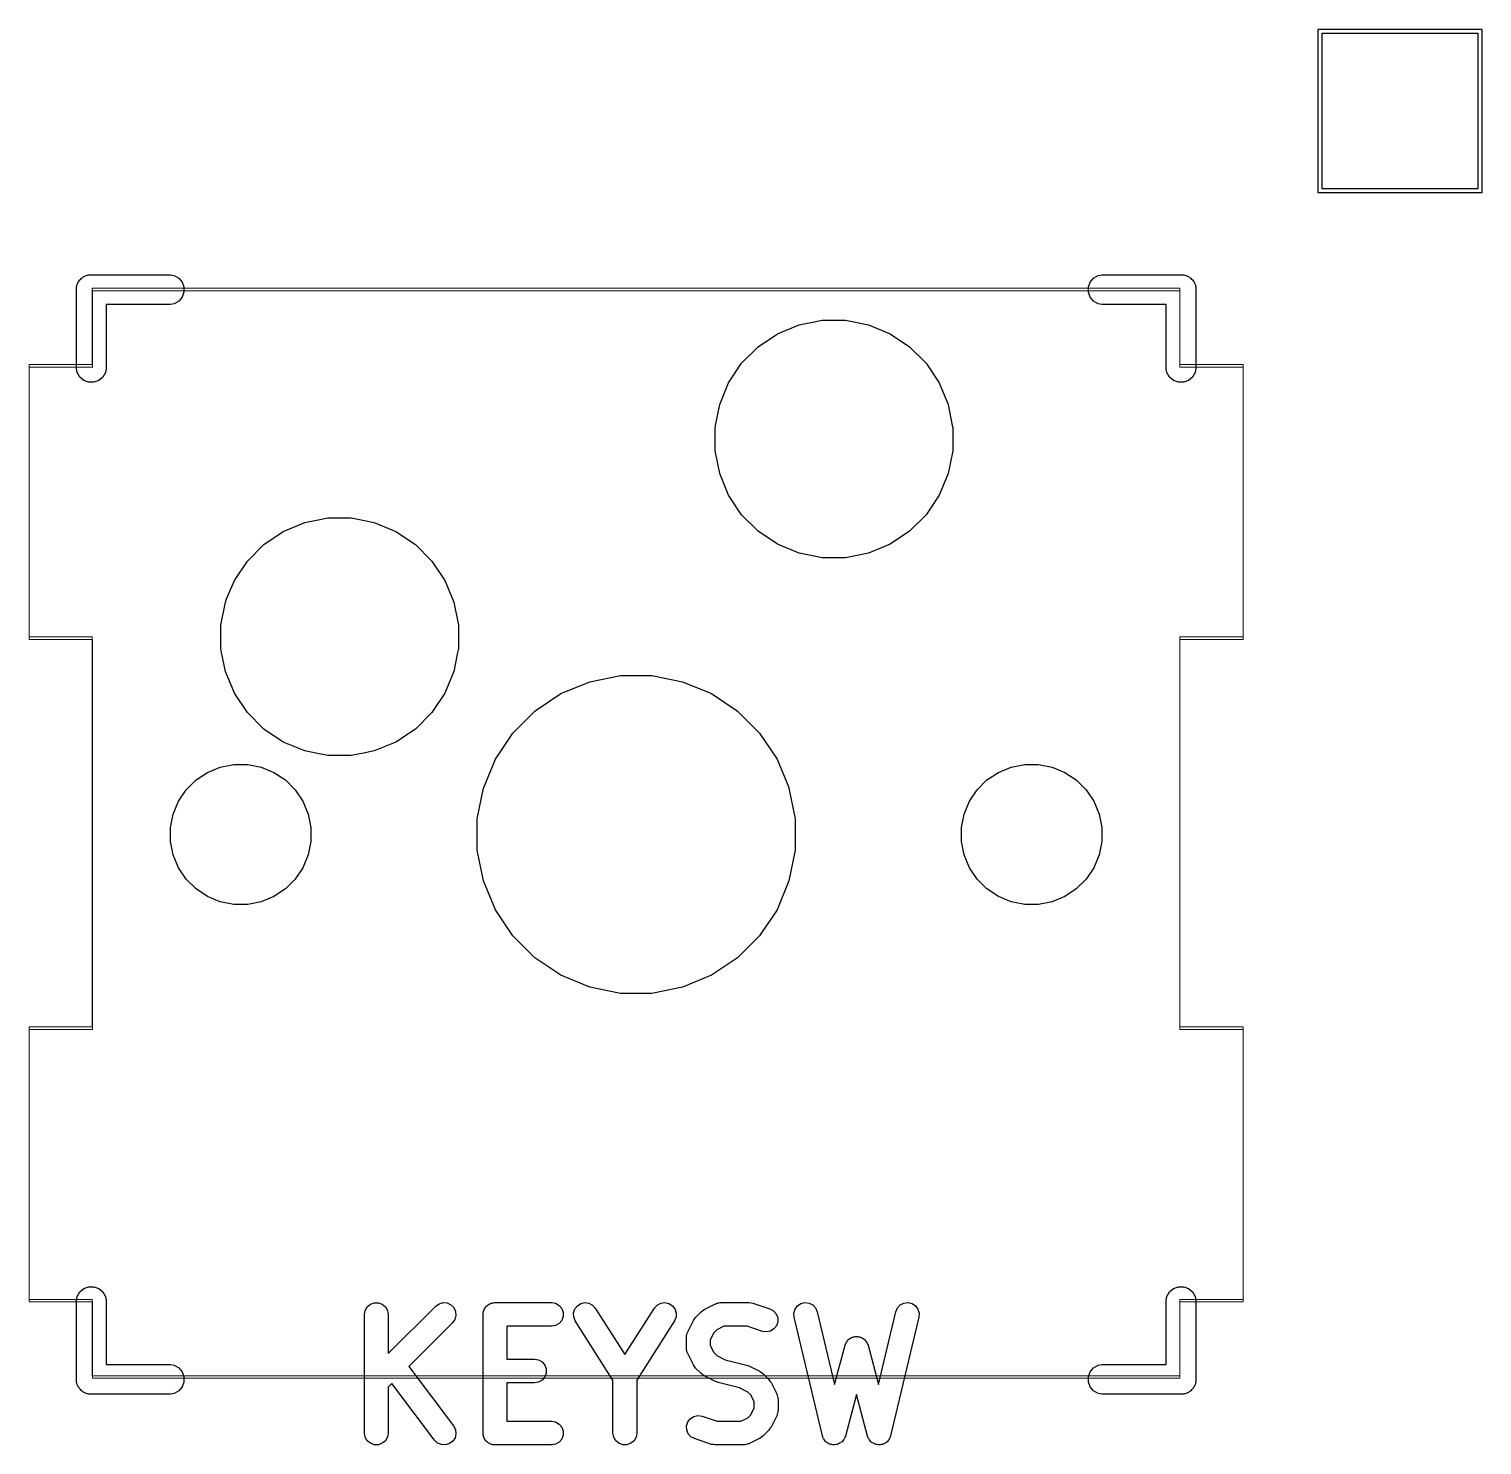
# Model space of a CAD drawing. Header units: millimetres. Extents: x 13 to 222, y -3 to 195.
# Drawn here: x 111.53 to 130.19, y 54.34 to 72.53 of the extents above; entities that cross this region are included whole.
import ezdxf

# ---------------------------------------------------------------- set-up
doc = ezdxf.new("R2010")
doc.units = ezdxf.units.MM
doc.header["$MEASUREMENT"] = 0
doc.layers.add('Ergodox plate', color=7, linetype='Continuous', lineweight=0, true_color=0xf6921e)
doc.layers.add('Orig switch cut', color=7, linetype='Continuous', lineweight=0, true_color=0xde3535)
doc.layers.add('Mask', color=134, linetype='Continuous')
doc.layers.add('Silk', color=142, linetype='Continuous')

msp = doc.modelspace()

# ---------------------------------------------------------------- linework, layer by layer
at = {"layer": 'Ergodox plate'}
msp.add_lwpolyline([(126.313, 69.199), (126.313, 68.219), (127.126, 68.219), (127.126, 64.719), (126.313, 64.719), (126.313, 59.71), (127.126, 59.71), (127.126, 56.21), (126.313, 56.21), (126.313, 55.229), (112.343, 55.229), (112.343, 56.21), (111.531, 56.21), (111.531, 59.71), (112.343, 59.71), (112.343, 64.719), (111.531, 64.719), (111.531, 68.219), (112.343, 68.219), (112.343, 69.199)], close=True, dxfattribs=at)
at = {"layer": 'Mask', "linetype": 'Continuous'}
for p, q in [((128.093, 70.426), (128.093, 72.528)), ((128.093, 72.528), (130.195, 72.528)), ((130.195, 72.528), (130.195, 70.426)), ((130.195, 70.426), (128.093, 70.426)), ((121.147, 68.614), (121.425, 68.729)), ((121.425, 68.729), (121.572, 68.759)), ((121.572, 68.759), (121.72, 68.788)), ((121.72, 68.788), (122.02, 68.788)), ((122.02, 68.788), (122.168, 68.759)), ((122.168, 68.759), (122.315, 68.729)), ((122.315, 68.729), (122.593, 68.614)), ((120.897, 68.447), (121.147, 68.614)), ((122.593, 68.614), (122.843, 68.447)), ((120.685, 68.235), (120.897, 68.447)), ((122.843, 68.447), (123.055, 68.235)), ((120.518, 67.985), (120.685, 68.235)), ((123.055, 68.235), (123.222, 67.985)), ((120.403, 67.707), (120.518, 67.985)), ((123.222, 67.985), (123.337, 67.707)), ((120.349, 67.437), (120.403, 67.707)), ((120.403, 67.707), (120.403, 67.707)), ((123.337, 67.707), (123.337, 67.707)), ((123.337, 67.707), (123.391, 67.437)), ((120.344, 67.412), (120.349, 67.437)), ((120.344, 67.112), (120.344, 67.412)), ((123.391, 67.437), (123.396, 67.412)), ((123.396, 67.412), (123.396, 67.112)), ((120.403, 66.817), (120.344, 67.112)), ((123.396, 67.112), (123.337, 66.817)), ((120.518, 66.539), (120.403, 66.817)), ((123.337, 66.817), (123.222, 66.539)), ((120.685, 66.289), (120.518, 66.539)), ((123.222, 66.539), (123.055, 66.289)), ((120.897, 66.077), (120.685, 66.289)), ((123.055, 66.289), (122.843, 66.077)), ((114.547, 65.907), (114.797, 66.074)), ((114.797, 66.074), (115.075, 66.189)), ((115.075, 66.189), (115.222, 66.219)), ((115.222, 66.219), (115.37, 66.248)), ((115.37, 66.248), (115.67, 66.248)), ((115.67, 66.248), (115.818, 66.219)), ((115.818, 66.219), (115.965, 66.189)), ((115.965, 66.189), (116.243, 66.074)), ((116.243, 66.074), (116.493, 65.907)), ((121.147, 65.91), (120.897, 66.077)), ((122.843, 66.077), (122.593, 65.91)), ((114.335, 65.695), (114.547, 65.907)), ((116.493, 65.907), (116.705, 65.695)), ((121.425, 65.795), (121.147, 65.91)), ((122.593, 65.91), (122.315, 65.795)), ((121.572, 65.765), (121.425, 65.795)), ((121.72, 65.736), (121.572, 65.765)), ((122.02, 65.736), (121.72, 65.736)), ((122.168, 65.765), (122.02, 65.736)), ((122.315, 65.795), (122.168, 65.765)), ((114.168, 65.445), (114.335, 65.695)), ((116.705, 65.695), (116.872, 65.445)), ((114.069, 65.207), (114.168, 65.445)), ((116.872, 65.445), (116.971, 65.207)), ((113.994, 64.872), (114.053, 65.167)), ((114.053, 65.167), (114.069, 65.207)), ((116.971, 65.207), (116.987, 65.167)), ((116.987, 65.167), (117.046, 64.872)), ((113.994, 64.572), (113.994, 64.872)), ((117.046, 64.872), (117.046, 64.572)), ((114.004, 64.52), (113.994, 64.572)), ((114.053, 64.277), (114.004, 64.52)), ((117.036, 64.52), (116.987, 64.277)), ((117.046, 64.572), (117.036, 64.52)), ((114.168, 63.999), (114.053, 64.277)), ((116.987, 64.277), (116.872, 63.999)), ((118.735, 64.145), (119.129, 64.223)), ((119.129, 64.223), (119.531, 64.223)), ((119.531, 64.223), (119.925, 64.145)), ((118.363, 63.991), (118.735, 64.145)), ((118.735, 64.145), (118.735, 64.145)), ((118.735, 64.145), (118.735, 64.145)), ((119.925, 64.145), (119.925, 64.145)), ((119.925, 64.145), (119.925, 64.145)), ((119.925, 64.145), (120.297, 63.991)), ((114.335, 63.749), (114.168, 63.999)), ((116.872, 63.999), (116.705, 63.749)), ((118.047, 63.78), (118.363, 63.991)), ((120.297, 63.991), (120.613, 63.78)), ((114.547, 63.537), (114.335, 63.749)), ((116.705, 63.749), (116.493, 63.537)), ((117.745, 63.483), (118.029, 63.767)), ((118.029, 63.767), (118.047, 63.78)), ((120.613, 63.78), (120.631, 63.767)), ((120.631, 63.767), (120.915, 63.483)), ((114.797, 63.37), (114.547, 63.537)), ((116.493, 63.537), (116.243, 63.37)), ((117.521, 63.149), (117.745, 63.483)), ((117.745, 63.483), (117.745, 63.483)), ((120.915, 63.483), (120.915, 63.483)), ((120.915, 63.483), (121.139, 63.149)), ((115.075, 63.255), (114.797, 63.37)), ((116.243, 63.37), (115.965, 63.255)), ((115.215, 63.227), (115.075, 63.255)), ((115.37, 63.196), (115.215, 63.227)), ((115.67, 63.196), (115.37, 63.196)), ((115.825, 63.227), (115.67, 63.196)), ((115.965, 63.255), (115.825, 63.227)), ((117.371, 62.786), (117.521, 63.149)), ((121.139, 63.149), (121.289, 62.786)), ((113.676, 62.882), (113.823, 62.98)), ((113.823, 62.98), (113.987, 63.048)), ((113.987, 63.048), (114.161, 63.083)), ((114.161, 63.083), (114.339, 63.083)), ((114.339, 63.083), (114.513, 63.048)), ((114.513, 63.048), (114.677, 62.98)), ((114.677, 62.98), (114.824, 62.882)), ((123.836, 62.882), (123.983, 62.98)), ((123.983, 62.98), (124.147, 63.048)), ((124.147, 63.048), (124.321, 63.083)), ((124.321, 63.083), (124.499, 63.083)), ((124.499, 63.083), (124.673, 63.048)), ((124.673, 63.048), (124.837, 62.98)), ((124.837, 62.98), (124.984, 62.882)), ((113.452, 62.609), (113.55, 62.756)), ((113.55, 62.756), (113.676, 62.882)), ((114.824, 62.882), (114.95, 62.756)), ((114.95, 62.756), (115.048, 62.609)), ((117.289, 62.383), (117.367, 62.777)), ((117.367, 62.777), (117.371, 62.786)), ((121.289, 62.786), (121.293, 62.777)), ((121.293, 62.777), (121.371, 62.383)), ((123.612, 62.609), (123.71, 62.756)), ((123.71, 62.756), (123.836, 62.882)), ((124.984, 62.882), (125.11, 62.756)), ((125.11, 62.756), (125.208, 62.609)), ((113.384, 62.445), (113.452, 62.609)), ((115.048, 62.609), (115.116, 62.445)), ((123.544, 62.445), (123.612, 62.609)), ((125.208, 62.609), (125.276, 62.445)), ((113.349, 62.271), (113.384, 62.445)), ((115.116, 62.445), (115.151, 62.271)), ((117.289, 61.981), (117.289, 62.383)), ((121.371, 62.383), (121.371, 61.981)), ((123.509, 62.271), (123.544, 62.445)), ((125.276, 62.445), (125.311, 62.271)), ((113.349, 62.093), (113.349, 62.271)), ((115.151, 62.271), (115.151, 62.093)), ((123.509, 62.093), (123.509, 62.271)), ((125.311, 62.271), (125.311, 62.093)), ((113.384, 61.919), (113.349, 62.093)), ((115.151, 62.093), (115.116, 61.919)), ((117.367, 61.588), (117.289, 61.981)), ((121.371, 61.981), (121.293, 61.588)), ((123.544, 61.919), (123.509, 62.093)), ((125.311, 62.093), (125.276, 61.919)), ((113.452, 61.755), (113.384, 61.919)), ((115.116, 61.919), (115.048, 61.755)), ((123.612, 61.755), (123.544, 61.919)), ((125.276, 61.919), (125.208, 61.755)), ((113.55, 61.608), (113.452, 61.755)), ((113.676, 61.482), (113.55, 61.608)), ((114.95, 61.608), (114.824, 61.482)), ((115.048, 61.755), (114.95, 61.608)), ((123.71, 61.608), (123.612, 61.755)), ((123.836, 61.482), (123.71, 61.608)), ((125.11, 61.608), (124.984, 61.482)), ((125.208, 61.755), (125.11, 61.608)), ((113.823, 61.384), (113.676, 61.482)), ((114.824, 61.482), (114.677, 61.384)), ((117.367, 61.587), (117.367, 61.588)), ((117.521, 61.215), (117.367, 61.587)), ((121.293, 61.587), (121.139, 61.215)), ((121.293, 61.588), (121.293, 61.587)), ((123.983, 61.384), (123.836, 61.482)), ((124.984, 61.482), (124.837, 61.384)), ((113.987, 61.316), (113.823, 61.384)), ((114.161, 61.281), (113.987, 61.316)), ((114.339, 61.281), (114.161, 61.281)), ((114.513, 61.316), (114.339, 61.281)), ((114.677, 61.384), (114.513, 61.316)), ((124.147, 61.316), (123.983, 61.384)), ((124.321, 61.281), (124.147, 61.316)), ((124.499, 61.281), (124.321, 61.281)), ((124.673, 61.316), (124.499, 61.281)), ((124.837, 61.384), (124.673, 61.316)), ((117.719, 60.919), (117.521, 61.215)), ((121.139, 61.215), (120.941, 60.919)), ((117.745, 60.881), (117.719, 60.919)), ((118.029, 60.597), (117.745, 60.881)), ((120.915, 60.881), (120.631, 60.597)), ((120.941, 60.919), (120.915, 60.881)), ((118.363, 60.373), (118.029, 60.597)), ((118.029, 60.597), (118.029, 60.597)), ((120.631, 60.597), (120.297, 60.373)), ((120.631, 60.597), (120.631, 60.597)), ((118.735, 60.219), (118.363, 60.373)), ((120.297, 60.373), (119.925, 60.219)), ((119.129, 60.141), (118.735, 60.219)), ((118.735, 60.219), (118.735, 60.219)), ((118.735, 60.219), (118.735, 60.219)), ((119.531, 60.141), (119.129, 60.141)), ((119.925, 60.219), (119.531, 60.141)), ((119.925, 60.219), (119.925, 60.219)), ((119.925, 60.219), (119.925, 60.219))]:
    msp.add_line(p, q, dxfattribs=at)
at = {"layer": 'Orig switch cut'}
msp.add_lwpolyline([(126.315, 69.167), (126.315, 68.187), (127.128, 68.187), (127.128, 64.687), (126.315, 64.687), (126.315, 59.678), (127.128, 59.678), (127.128, 56.178), (126.315, 56.178), (126.315, 55.197), (112.345, 55.197), (112.345, 56.178), (111.532, 56.178), (111.532, 59.678), (112.345, 59.678), (112.345, 64.687), (111.532, 64.687), (111.532, 68.187), (112.345, 68.187), (112.345, 69.167)], close=True, dxfattribs=at)
at = {"layer": 'Silk', "linetype": 'Continuous'}
for p, q in [((128.144, 70.477), (128.144, 72.477)), ((128.144, 72.477), (130.144, 72.477)), ((130.144, 72.477), (130.144, 70.477)), ((130.144, 70.477), (128.144, 70.477)), ((112.145, 69.231), (112.148, 69.248)), ((112.148, 69.248), (112.157, 69.263)), ((112.157, 69.263), (112.162, 69.279)), ((112.162, 69.279), (112.173, 69.292)), ((112.173, 69.292), (112.182, 69.306)), ((112.182, 69.306), (112.195, 69.317)), ((112.195, 69.317), (112.206, 69.33)), ((112.206, 69.33), (112.22, 69.339)), ((112.22, 69.339), (112.233, 69.35)), ((112.233, 69.35), (112.249, 69.355)), ((112.249, 69.355), (112.264, 69.364)), ((112.264, 69.364), (112.281, 69.367)), ((112.281, 69.367), (112.296, 69.372)), ((112.296, 69.372), (112.313, 69.372)), ((112.313, 69.372), (112.313, 69.373)), ((112.313, 69.373), (113.347, 69.373)), ((113.347, 69.373), (113.396, 69.364)), ((113.396, 69.364), (113.454, 69.33)), ((113.454, 69.33), (113.498, 69.279)), ((113.498, 69.279), (113.52, 69.216)), ((125.14, 69.216), (125.162, 69.279)), ((125.162, 69.279), (125.206, 69.33)), ((125.206, 69.33), (125.264, 69.364)), ((125.264, 69.364), (125.313, 69.373)), ((125.313, 69.373), (126.347, 69.373)), ((126.347, 69.373), (126.347, 69.372)), ((126.347, 69.372), (126.364, 69.372)), ((126.364, 69.372), (126.379, 69.367)), ((126.379, 69.367), (126.396, 69.364)), ((126.396, 69.364), (126.411, 69.355)), ((126.411, 69.355), (126.427, 69.35)), ((126.427, 69.35), (126.44, 69.339)), ((126.44, 69.339), (126.454, 69.33)), ((126.454, 69.33), (126.465, 69.317)), ((126.465, 69.317), (126.478, 69.306)), ((126.478, 69.306), (126.487, 69.292)), ((126.487, 69.292), (126.498, 69.279)), ((126.498, 69.279), (126.503, 69.263)), ((126.503, 69.263), (126.512, 69.248)), ((126.512, 69.248), (126.515, 69.231)), ((112.14, 69.216), (112.145, 69.231)), ((112.14, 69.199), (112.14, 69.216)), ((112.14, 68.165), (112.14, 69.199)), ((112.14, 69.199), (112.14, 69.199)), ((113.498, 69.085), (113.454, 69.034)), ((113.52, 69.148), (113.498, 69.085)), ((113.52, 69.216), (113.52, 69.148)), ((125.14, 69.148), (125.14, 69.216)), ((125.162, 69.085), (125.14, 69.148)), ((125.206, 69.034), (125.162, 69.085)), ((126.515, 69.231), (126.52, 69.216)), ((126.52, 69.216), (126.52, 69.199)), ((126.52, 69.199), (126.52, 69.199)), ((126.52, 69.199), (126.52, 68.165)), ((113.347, 68.992), (112.52, 68.992)), ((112.52, 68.992), (112.52, 68.165)), ((113.396, 69), (113.347, 68.992)), ((113.454, 69.034), (113.396, 69)), ((125.264, 69), (125.206, 69.034)), ((125.313, 68.992), (125.264, 69)), ((126.14, 68.992), (125.313, 68.992)), ((126.139, 68.165), (126.14, 68.992)), ((112.148, 68.116), (112.14, 68.165)), ((112.52, 68.165), (112.512, 68.116)), ((126.148, 68.116), (126.139, 68.165)), ((126.52, 68.165), (126.512, 68.116)), ((112.182, 68.058), (112.148, 68.116)), ((112.233, 68.014), (112.182, 68.058)), ((112.296, 67.992), (112.233, 68.014)), ((112.364, 67.992), (112.296, 67.992)), ((112.427, 68.014), (112.364, 67.992)), ((112.478, 68.058), (112.427, 68.014)), ((112.512, 68.116), (112.478, 68.058)), ((126.182, 68.058), (126.148, 68.116)), ((126.233, 68.014), (126.182, 68.058)), ((126.296, 67.992), (126.233, 68.014)), ((126.364, 67.992), (126.296, 67.992)), ((126.427, 68.014), (126.364, 67.992)), ((126.478, 68.058), (126.427, 68.014)), ((126.512, 68.116), (126.478, 68.058)), ((112.233, 56.35), (112.296, 56.372)), ((112.296, 56.372), (112.364, 56.372)), ((112.364, 56.372), (112.427, 56.35)), ((126.233, 56.35), (126.296, 56.372)), ((126.296, 56.372), (126.364, 56.372)), ((126.364, 56.372), (126.427, 56.35)), ((112.14, 56.199), (112.148, 56.248)), ((112.14, 55.216), (112.14, 56.199)), ((112.148, 56.248), (112.182, 56.306)), ((112.182, 56.306), (112.233, 56.35)), ((112.427, 56.35), (112.478, 56.306)), ((112.478, 56.306), (112.512, 56.248)), ((112.512, 56.248), (112.52, 56.199)), ((112.52, 56.199), (112.52, 55.373)), ((126.139, 55.373), (126.14, 56.199)), ((126.14, 56.199), (126.148, 56.248)), ((126.148, 56.248), (126.182, 56.306)), ((126.182, 56.306), (126.233, 56.35)), ((126.427, 56.35), (126.478, 56.306)), ((126.478, 56.306), (126.512, 56.248)), ((126.512, 56.248), (126.52, 56.199)), ((126.52, 56.199), (126.52, 55.165)), ((115.839, 56.017), (115.849, 56.069)), ((115.839, 54.493), (115.839, 56.017)), ((115.849, 56.069), (115.875, 56.115)), ((115.875, 56.115), (115.916, 56.149)), ((115.916, 56.149), (115.965, 56.167)), ((115.965, 56.167), (116.018, 56.167)), ((116.018, 56.167), (116.068, 56.149)), ((116.068, 56.149), (116.108, 56.115)), ((116.108, 56.115), (116.135, 56.069)), ((116.135, 56.069), (116.144, 56.017)), ((116.144, 55.514), (116.755, 56.124)), ((116.144, 56.017), (116.144, 55.514)), ((116.755, 56.124), (116.798, 56.155)), ((116.798, 56.155), (116.849, 56.168)), ((116.849, 56.168), (116.902, 56.164)), ((116.902, 56.164), (116.95, 56.141)), ((116.95, 56.141), (116.987, 56.104)), ((116.987, 56.104), (117.01, 56.056)), ((117.014, 56.003), (117.001, 55.952)), ((117.01, 56.056), (117.014, 56.003)), ((117.363, 56.017), (117.366, 56.03)), ((117.363, 54.493), (117.363, 56.017)), ((117.366, 56.043), (117.37, 56.056)), ((117.366, 56.03), (117.366, 56.043)), ((117.37, 56.056), (117.373, 56.069)), ((117.373, 56.069), (117.379, 56.08)), ((117.379, 56.08), (117.384, 56.093)), ((117.384, 56.093), (117.392, 56.103)), ((117.392, 56.103), (117.399, 56.115)), ((117.399, 56.115), (117.409, 56.123)), ((117.409, 56.123), (117.418, 56.133)), ((117.418, 56.133), (117.429, 56.14)), ((117.429, 56.14), (117.44, 56.149)), ((117.44, 56.149), (117.452, 56.153)), ((117.452, 56.153), (117.464, 56.16)), ((117.464, 56.16), (117.477, 56.162)), ((117.477, 56.162), (117.489, 56.167)), ((117.489, 56.167), (117.503, 56.167)), ((117.503, 56.167), (117.516, 56.169)), ((117.516, 56.169), (118.241, 56.169)), ((118.241, 56.169), (118.294, 56.16)), ((118.294, 56.16), (118.339, 56.133)), ((118.339, 56.133), (118.373, 56.093)), ((118.373, 56.093), (118.392, 56.043)), ((118.392, 56.043), (118.392, 55.99)), ((118.526, 56.037), (118.542, 56.087)), ((118.528, 55.984), (118.526, 56.037)), ((118.542, 56.087), (118.574, 56.129)), ((118.574, 56.129), (118.619, 56.157)), ((118.619, 56.157), (118.67, 56.169)), ((118.67, 56.169), (118.723, 56.162)), ((118.723, 56.162), (118.77, 56.137)), ((118.77, 56.137), (118.805, 56.098)), ((118.805, 56.098), (119.185, 55.502)), ((119.185, 55.502), (119.564, 56.098)), ((119.564, 56.098), (119.6, 56.137)), ((119.6, 56.137), (119.647, 56.162)), ((119.647, 56.162), (119.699, 56.169)), ((119.699, 56.169), (119.751, 56.157)), ((119.751, 56.157), (119.796, 56.129)), ((119.796, 56.129), (119.828, 56.087)), ((119.828, 56.087), (119.844, 56.037)), ((119.844, 56.037), (119.842, 55.984)), ((120.093, 55.979), (120.166, 56.052)), ((120.166, 56.052), (120.186, 56.066)), ((120.186, 56.066), (120.205, 56.08)), ((120.205, 56.08), (120.35, 56.153)), ((120.35, 56.153), (120.359, 56.155)), ((120.359, 56.155), (120.366, 56.16)), ((120.366, 56.16), (120.384, 56.163)), ((120.384, 56.163), (120.401, 56.168)), ((120.401, 56.168), (120.41, 56.167)), ((120.41, 56.167), (120.419, 56.169)), ((120.419, 56.169), (120.781, 56.169)), ((120.781, 56.169), (120.805, 56.165)), ((120.805, 56.165), (120.83, 56.161)), ((120.83, 56.161), (121.047, 56.089)), ((121.047, 56.089), (121.094, 56.063)), ((121.094, 56.063), (121.129, 56.024)), ((121.129, 56.024), (121.148, 55.975)), ((121.356, 56.034), (121.371, 56.085)), ((121.359, 55.981), (121.356, 56.034)), ((121.371, 56.085), (121.402, 56.127)), ((121.402, 56.127), (121.447, 56.156)), ((121.447, 56.156), (121.498, 56.169)), ((121.498, 56.169), (121.551, 56.163)), ((121.551, 56.163), (121.598, 56.139)), ((121.598, 56.139), (121.634, 56.1)), ((121.634, 56.1), (121.655, 56.052)), ((121.655, 56.052), (121.878, 55.115)), ((122.442, 55.115), (122.665, 56.052)), ((122.665, 56.052), (122.686, 56.1)), ((122.686, 56.1), (122.723, 56.139)), ((122.723, 56.139), (122.77, 56.163)), ((122.77, 56.163), (122.822, 56.169)), ((122.822, 56.169), (122.874, 56.156)), ((122.874, 56.156), (122.918, 56.127)), ((122.918, 56.127), (122.95, 56.085)), ((122.95, 56.085), (122.965, 56.034)), ((122.965, 56.034), (122.962, 55.981)), ((116.97, 55.909), (116.411, 55.349)), ((117.001, 55.952), (116.97, 55.909)), ((118.241, 55.864), (117.668, 55.864)), ((117.668, 55.864), (117.668, 55.443)), ((118.294, 55.873), (118.241, 55.864)), ((118.339, 55.9), (118.294, 55.873)), ((118.373, 55.94), (118.339, 55.9)), ((118.392, 55.99), (118.373, 55.94)), ((118.548, 55.935), (118.528, 55.984)), ((119.032, 55.174), (118.548, 55.935)), ((119.821, 55.935), (119.337, 55.174)), ((119.842, 55.984), (119.821, 55.935)), ((119.992, 55.794), (120.065, 55.94)), ((120.065, 55.94), (120.079, 55.959)), ((120.079, 55.959), (120.093, 55.979)), ((120.364, 55.819), (120.326, 55.781)), ((120.455, 55.864), (120.364, 55.819)), ((120.757, 55.864), (120.455, 55.864)), ((120.951, 55.799), (120.757, 55.864)), ((121.1, 55.83), (121.055, 55.802)), ((121.133, 55.871), (121.1, 55.83)), ((121.15, 55.922), (121.133, 55.871)), ((121.148, 55.975), (121.15, 55.922)), ((121.722, 54.457), (121.359, 55.981)), ((122.962, 55.981), (122.599, 54.457)), ((119.976, 55.726), (119.977, 55.735)), ((119.976, 55.581), (119.976, 55.726)), ((119.977, 55.744), (119.982, 55.761)), ((119.977, 55.735), (119.977, 55.744)), ((119.982, 55.761), (119.985, 55.778)), ((119.985, 55.778), (119.989, 55.786)), ((119.989, 55.786), (119.992, 55.794)), ((120.326, 55.781), (120.281, 55.69)), ((120.281, 55.69), (120.281, 55.617)), ((121.003, 55.792), (120.951, 55.799)), ((121.055, 55.802), (121.003, 55.792)), ((121.878, 55.115), (122.013, 55.62)), ((122.013, 55.62), (122.019, 55.633)), ((122.019, 55.633), (122.022, 55.646)), ((122.022, 55.646), (122.03, 55.656)), ((122.03, 55.656), (122.035, 55.668)), ((122.035, 55.668), (122.045, 55.678)), ((122.045, 55.678), (122.053, 55.689)), ((122.053, 55.689), (122.063, 55.697)), ((122.063, 55.697), (122.073, 55.706)), ((122.073, 55.706), (122.085, 55.712)), ((122.085, 55.712), (122.096, 55.719)), ((122.096, 55.719), (122.109, 55.723)), ((122.109, 55.723), (122.121, 55.728)), ((122.121, 55.728), (122.134, 55.729)), ((122.134, 55.729), (122.147, 55.733)), ((122.147, 55.733), (122.16, 55.732)), ((122.16, 55.732), (122.173, 55.733)), ((122.173, 55.733), (122.186, 55.729)), ((122.186, 55.729), (122.2, 55.728)), ((122.2, 55.728), (122.212, 55.723)), ((122.212, 55.723), (122.225, 55.719)), ((122.225, 55.719), (122.236, 55.712)), ((122.236, 55.712), (122.248, 55.706)), ((122.248, 55.706), (122.257, 55.697)), ((122.257, 55.697), (122.268, 55.689)), ((122.268, 55.689), (122.276, 55.678)), ((122.276, 55.678), (122.285, 55.668)), ((122.285, 55.668), (122.291, 55.656)), ((122.291, 55.656), (122.298, 55.646)), ((122.298, 55.646), (122.302, 55.633)), ((122.302, 55.633), (122.308, 55.62)), ((122.308, 55.62), (122.442, 55.115)), ((117.668, 55.443), (118.024, 55.443)), ((118.024, 55.443), (118.076, 55.434)), ((118.076, 55.434), (118.122, 55.408)), ((119.977, 55.572), (119.976, 55.581)), ((119.977, 55.564), (119.977, 55.572)), ((119.982, 55.547), (119.977, 55.564)), ((119.985, 55.529), (119.982, 55.547)), ((119.989, 55.521), (119.985, 55.529)), ((119.992, 55.513), (119.989, 55.521)), ((120.065, 55.368), (119.992, 55.513)), ((120.281, 55.617), (120.326, 55.526)), ((120.326, 55.526), (120.364, 55.489)), ((120.364, 55.489), (120.472, 55.435)), ((120.472, 55.435), (120.746, 55.366)), ((112.52, 55.373), (113.347, 55.373)), ((113.347, 55.373), (113.396, 55.364)), ((113.396, 55.364), (113.454, 55.33)), ((113.454, 55.33), (113.498, 55.279)), ((113.498, 55.279), (113.52, 55.216)), ((116.411, 55.349), (116.984, 54.584)), ((118.122, 55.408), (118.156, 55.367)), ((118.156, 55.367), (118.174, 55.317)), ((118.174, 55.264), (118.156, 55.215)), ((118.174, 55.317), (118.174, 55.264)), ((120.079, 55.348), (120.065, 55.368)), ((120.093, 55.328), (120.079, 55.348)), ((120.166, 55.256), (120.093, 55.328)), ((120.186, 55.242), (120.166, 55.256)), ((120.746, 55.366), (120.761, 55.359)), ((120.761, 55.359), (120.777, 55.355)), ((120.777, 55.355), (120.922, 55.282)), ((120.922, 55.282), (120.942, 55.267)), ((120.942, 55.267), (120.962, 55.253)), ((120.962, 55.253), (121.034, 55.181)), ((125.14, 55.216), (125.162, 55.279)), ((125.162, 55.279), (125.206, 55.33)), ((125.206, 55.33), (125.264, 55.364)), ((125.264, 55.364), (125.313, 55.373)), ((125.313, 55.373), (126.139, 55.373)), ((112.14, 55.148), (112.14, 55.216)), ((112.145, 55.133), (112.14, 55.148)), ((112.148, 55.116), (112.145, 55.133)), ((112.157, 55.101), (112.148, 55.116)), ((112.162, 55.085), (112.157, 55.101)), ((112.173, 55.072), (112.162, 55.085)), ((112.182, 55.058), (112.173, 55.072)), ((113.498, 55.085), (113.454, 55.034)), ((113.52, 55.148), (113.498, 55.085)), ((113.52, 55.216), (113.52, 55.148)), ((116.193, 55.131), (116.144, 55.083)), ((116.144, 55.083), (116.144, 54.493)), ((116.741, 54.401), (116.193, 55.131)), ((118.024, 55.138), (117.668, 55.138)), ((117.668, 55.138), (117.668, 54.645)), ((118.076, 55.148), (118.024, 55.138)), ((118.122, 55.174), (118.076, 55.148)), ((118.156, 55.215), (118.122, 55.174)), ((119.032, 54.493), (119.032, 55.174)), ((119.337, 55.174), (119.337, 54.493)), ((120.205, 55.227), (120.186, 55.242)), ((120.35, 55.155), (120.205, 55.227)), ((120.366, 55.15), (120.35, 55.155)), ((120.382, 55.143), (120.366, 55.15)), ((120.656, 55.074), (120.382, 55.143)), ((120.764, 55.02), (120.656, 55.074)), ((121.034, 55.181), (121.048, 55.161)), ((121.048, 55.161), (121.063, 55.141)), ((121.063, 55.141), (121.135, 54.996)), ((125.14, 55.148), (125.14, 55.216)), ((125.162, 55.085), (125.14, 55.148)), ((125.206, 55.034), (125.162, 55.085)), ((126.487, 55.072), (126.478, 55.058)), ((126.498, 55.085), (126.487, 55.072)), ((126.503, 55.101), (126.498, 55.085)), ((126.512, 55.116), (126.503, 55.101)), ((126.515, 55.133), (126.512, 55.116)), ((126.52, 55.148), (126.515, 55.133)), ((126.52, 55.165), (126.52, 55.165)), ((126.52, 55.165), (126.52, 55.148)), ((112.195, 55.047), (112.182, 55.058)), ((112.206, 55.034), (112.195, 55.047)), ((112.22, 55.025), (112.206, 55.034)), ((112.233, 55.014), (112.22, 55.025)), ((112.249, 55.009), (112.233, 55.014)), ((112.264, 55), (112.249, 55.009)), ((112.281, 54.997), (112.264, 55)), ((112.296, 54.992), (112.281, 54.997)), ((112.313, 54.992), (112.296, 54.992)), ((113.347, 54.992), (112.313, 54.992)), ((112.313, 54.992), (112.313, 54.992)), ((113.396, 55), (113.347, 54.992)), ((113.454, 55.034), (113.396, 55)), ((120.801, 54.983), (120.764, 55.02)), ((120.847, 54.892), (120.801, 54.983)), ((120.847, 54.819), (120.847, 54.892)), ((121.135, 54.996), (121.138, 54.988)), ((121.138, 54.988), (121.142, 54.98)), ((121.142, 54.98), (121.145, 54.963)), ((121.145, 54.963), (121.151, 54.945)), ((121.151, 54.945), (121.15, 54.937)), ((121.15, 54.937), (121.152, 54.928)), ((121.152, 54.928), (121.152, 54.783)), ((122.16, 54.99), (122.017, 54.453)), ((122.303, 54.453), (122.16, 54.99)), ((125.264, 55), (125.206, 55.034)), ((125.313, 54.992), (125.264, 55)), ((126.347, 54.992), (125.313, 54.992)), ((126.364, 54.992), (126.347, 54.992)), ((126.347, 54.992), (126.347, 54.992)), ((126.379, 54.997), (126.364, 54.992)), ((126.396, 55), (126.379, 54.997)), ((126.411, 55.009), (126.396, 55)), ((126.427, 55.014), (126.411, 55.009)), ((126.44, 55.025), (126.427, 55.014)), ((126.454, 55.034), (126.44, 55.025)), ((126.465, 55.047), (126.454, 55.034)), ((126.478, 55.058), (126.465, 55.047)), ((120.027, 54.679), (120.072, 54.707)), ((120.072, 54.707), (120.124, 54.717)), ((120.124, 54.717), (120.176, 54.71)), ((120.176, 54.71), (120.371, 54.645)), ((120.673, 54.645), (120.764, 54.69)), ((120.764, 54.69), (120.801, 54.728)), ((120.801, 54.728), (120.847, 54.819)), ((121.135, 54.715), (121.063, 54.57)), ((121.138, 54.723), (121.135, 54.715)), ((121.142, 54.731), (121.138, 54.723)), ((121.145, 54.748), (121.142, 54.731)), ((121.151, 54.765), (121.145, 54.748)), ((121.152, 54.783), (121.15, 54.774)), ((121.15, 54.774), (121.151, 54.765)), ((116.984, 54.584), (117.008, 54.537)), ((117.008, 54.537), (117.015, 54.484)), ((117.668, 54.645), (118.241, 54.645)), ((118.241, 54.645), (118.294, 54.636)), ((118.294, 54.636), (118.339, 54.609)), ((118.339, 54.609), (118.373, 54.569)), ((118.373, 54.569), (118.392, 54.519)), ((118.392, 54.519), (118.392, 54.466)), ((119.978, 54.587), (119.994, 54.638)), ((119.979, 54.535), (119.978, 54.587)), ((119.998, 54.485), (119.979, 54.535)), ((119.994, 54.638), (120.027, 54.679)), ((120.371, 54.645), (120.673, 54.645)), ((121.034, 54.53), (120.962, 54.457)), ((121.048, 54.55), (121.034, 54.53)), ((121.063, 54.57), (121.048, 54.55)), ((115.849, 54.44), (115.839, 54.493)), ((115.875, 54.395), (115.849, 54.44)), ((115.916, 54.361), (115.875, 54.395)), ((115.965, 54.342), (115.916, 54.361)), ((116.018, 54.342), (115.965, 54.342)), ((116.068, 54.361), (116.018, 54.342)), ((116.108, 54.395), (116.068, 54.361)), ((116.135, 54.44), (116.108, 54.395)), ((116.144, 54.493), (116.135, 54.44)), ((116.779, 54.365), (116.741, 54.401)), ((116.828, 54.344), (116.779, 54.365)), ((116.881, 54.341), (116.828, 54.344)), ((116.931, 54.357), (116.881, 54.341)), ((116.974, 54.388), (116.931, 54.357)), ((117.003, 54.433), (116.974, 54.388)), ((117.015, 54.484), (117.003, 54.433)), ((117.366, 54.479), (117.363, 54.493)), ((117.366, 54.466), (117.366, 54.479)), ((117.37, 54.454), (117.366, 54.466)), ((117.373, 54.44), (117.37, 54.454)), ((117.379, 54.429), (117.373, 54.44)), ((117.384, 54.416), (117.379, 54.429)), ((117.392, 54.406), (117.384, 54.416)), ((117.399, 54.395), (117.392, 54.406)), ((117.409, 54.386), (117.399, 54.395)), ((117.418, 54.376), (117.409, 54.386)), ((117.429, 54.369), (117.418, 54.376)), ((117.44, 54.361), (117.429, 54.369)), ((117.452, 54.356), (117.44, 54.361)), ((117.464, 54.349), (117.452, 54.356)), ((117.477, 54.347), (117.464, 54.349)), ((117.489, 54.342), (117.477, 54.347)), ((117.503, 54.342), (117.489, 54.342)), ((117.516, 54.34), (117.503, 54.342)), ((118.241, 54.34), (117.516, 54.34)), ((118.294, 54.349), (118.241, 54.34)), ((118.339, 54.376), (118.294, 54.349)), ((118.373, 54.416), (118.339, 54.376)), ((118.392, 54.466), (118.373, 54.416)), ((119.042, 54.44), (119.032, 54.493)), ((119.068, 54.395), (119.042, 54.44)), ((119.109, 54.361), (119.068, 54.395)), ((119.158, 54.342), (119.109, 54.361)), ((119.211, 54.342), (119.158, 54.342)), ((119.261, 54.361), (119.211, 54.342)), ((119.302, 54.395), (119.261, 54.361)), ((119.328, 54.44), (119.302, 54.395)), ((119.337, 54.493), (119.328, 54.44)), ((120.034, 54.446), (119.998, 54.485)), ((120.08, 54.421), (120.034, 54.446)), ((120.298, 54.348), (120.08, 54.421)), ((120.322, 54.344), (120.298, 54.348)), ((120.346, 54.34), (120.322, 54.344)), ((120.709, 54.34), (120.346, 54.34)), ((120.718, 54.342), (120.709, 54.34)), ((120.726, 54.341), (120.718, 54.342)), ((120.743, 54.346), (120.726, 54.341)), ((120.761, 54.349), (120.743, 54.346)), ((120.769, 54.354), (120.761, 54.349)), ((120.777, 54.356), (120.769, 54.354)), ((120.922, 54.429), (120.777, 54.356)), ((120.942, 54.443), (120.922, 54.429)), ((120.962, 54.457), (120.942, 54.443)), ((121.728, 54.443), (121.722, 54.457)), ((121.732, 54.428), (121.728, 54.443)), ((121.738, 54.419), (121.732, 54.428)), ((121.743, 54.409), (121.738, 54.419)), ((121.753, 54.397), (121.743, 54.409)), ((121.762, 54.385), (121.753, 54.397)), ((121.771, 54.378), (121.762, 54.385)), ((121.779, 54.37), (121.771, 54.378)), ((121.793, 54.363), (121.779, 54.37)), ((121.806, 54.354), (121.793, 54.363)), ((121.817, 54.352), (121.806, 54.354)), ((121.826, 54.347), (121.817, 54.352)), ((121.842, 54.345), (121.826, 54.347)), ((121.857, 54.341), (121.842, 54.345)), ((121.868, 54.342), (121.857, 54.341)), ((121.879, 54.34), (121.868, 54.342)), ((121.894, 54.344), (121.879, 54.34)), ((121.91, 54.345), (121.894, 54.344)), ((121.92, 54.35), (121.91, 54.345)), ((121.931, 54.353), (121.92, 54.35)), ((121.943, 54.361), (121.931, 54.353)), ((121.958, 54.368), (121.943, 54.361)), ((121.965, 54.376), (121.958, 54.368)), ((121.975, 54.382), (121.965, 54.376)), ((121.984, 54.394), (121.975, 54.382)), ((121.995, 54.405), (121.984, 54.394)), ((122, 54.415), (121.995, 54.405)), ((122.006, 54.424), (122, 54.415)), ((122.011, 54.439), (122.006, 54.424)), ((122.017, 54.453), (122.011, 54.439)), ((122.31, 54.439), (122.303, 54.453)), ((122.314, 54.424), (122.31, 54.439)), ((122.321, 54.415), (122.314, 54.424)), ((122.326, 54.405), (122.321, 54.415)), ((122.337, 54.394), (122.326, 54.405)), ((122.346, 54.382), (122.337, 54.394)), ((122.355, 54.376), (122.346, 54.382)), ((122.363, 54.368), (122.355, 54.376)), ((122.377, 54.361), (122.363, 54.368)), ((122.39, 54.353), (122.377, 54.361)), ((122.401, 54.35), (122.39, 54.353)), ((122.411, 54.345), (122.401, 54.35)), ((122.426, 54.344), (122.411, 54.345)), ((122.442, 54.34), (122.426, 54.344)), ((122.453, 54.342), (122.442, 54.34)), ((122.464, 54.341), (122.453, 54.342)), ((122.479, 54.345), (122.464, 54.341)), ((122.494, 54.347), (122.479, 54.345)), ((122.504, 54.352), (122.494, 54.347)), ((122.515, 54.354), (122.504, 54.352)), ((122.528, 54.363), (122.515, 54.354)), ((122.541, 54.37), (122.528, 54.363)), ((122.549, 54.378), (122.541, 54.37)), ((122.558, 54.385), (122.549, 54.378)), ((122.567, 54.397), (122.558, 54.385)), ((122.578, 54.409), (122.567, 54.397)), ((122.582, 54.419), (122.578, 54.409)), ((122.589, 54.428), (122.582, 54.419)), ((122.593, 54.443), (122.589, 54.428)), ((122.599, 54.457), (122.593, 54.443))]:
    msp.add_line(p, q, dxfattribs=at)

doc.saveas('drawing.dxf')
